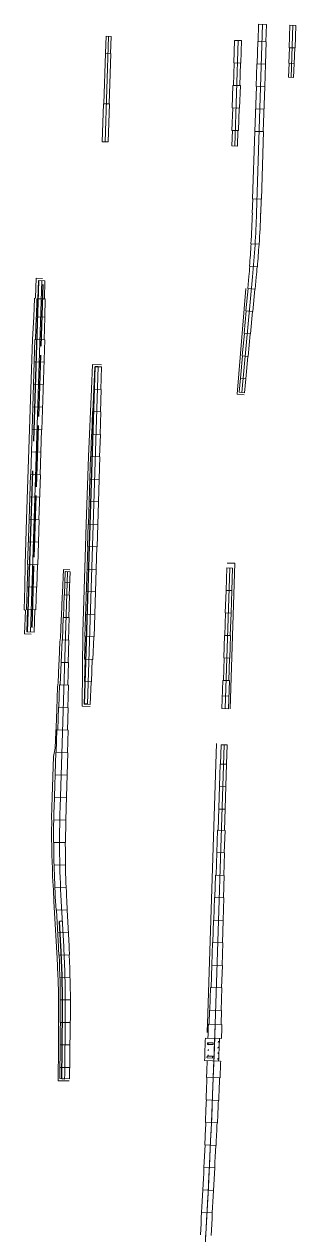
# Model space of a CAD drawing. Extents: x 2537068 to 2538547, y 7113338 to 7130059.
# Drawn here: x 2537712 to 2538098, y 7116442 to 7118163 of the extents above; entities that cross this region are included whole.
import ezdxf

# ---------------------------------------------------------------- set-up
doc = ezdxf.new("R2010")
doc.units = 0
doc.header["$LTSCALE"] = 40
doc.header["$MEASUREMENT"] = 0
doc.linetypes.add('DGN Style 1', pattern=[27.38632, 0.045568, -27.340752])
doc.linetypes.add('DGN Style 2', pattern=[45.56792, 27.340752, -18.227168])
for name, color, linetype, lineweight in [('D_RD_RETW_Symbol', 2, 'Continuous', 0), ('D_RET_WALL_1', 20, 'Continuous', 30), ('D_RIPRAP_1', 7, 'Continuous', 0), ('RD_RW_Pr_Conc_Hidden', 20, 'DGN Style 2', 13)]:
    doc.layers.add(name, color=color, linetype=linetype, lineweight=lineweight)

msp = doc.modelspace()

# ---------------------------------------------------------------- linework, layer by layer
at = {"layer": 'D_RD_RETW_Symbol', "linetype": 'Continuous', "lineweight": 13, "ltscale": 0.02}
for p, q in [((2538042.2, 7117894.3), (2538050.8, 7118162.8)), ((2538091.4, 7118087.4), (2538093.8, 7118161.5)), ((2537827.4, 7117995.8), (2537832.1, 7118145.7)), ((2538011.3, 7117989.9), (2538016, 7118139.8)), ((2537721.1, 7117298.8), (2537737, 7117798.5)), ((2538021.5, 7117639.4), (2538036.6, 7117803.9)), ((2537801.9, 7117196.2), (2537817.2, 7117675.9)), ((2537763.2, 7117049.3), (2537773.9, 7117384.6)), ((2537997.8, 7117189.9), (2538004.2, 7117389.8)), ((2537983.5, 7116741.4), (2537996.1, 7117138.4)), ((2537768.3, 7116851.7), (2537764.7, 7116916.4))]:
    msp.add_line(p, q, dxfattribs=at)
for centre, radius, start, end in [((2536534, 7117942.4), 1509, 354.7339, 358.1751), ((2536293.6, 7116769.9), 1477, 359.772, 3.1751), ((2527921, 7116803.2), 9849.6, 359.18903, 359.77199), ((2526379.4, 7117111.1), 11610, 352.93767, 358.17507), ((2526379.4, 7117111.1), 11610, 356.17613, 358.17507)]:
    msp.add_arc(centre, radius, start, end, dxfattribs=at)
at = {"layer": 'D_RD_RETW_Symbol', "linetype": 'Continuous', "lineweight": 13, "ltscale": 0.02, "extrusion": (0, 0, -1)}
msp.add_arc((-2539285.4, 7117000.8), 1523, 356.8249, 1.8249, dxfattribs=at)
at = {"layer": 'D_RET_WALL_1', "color": 7, "linetype": 'Continuous', "lineweight": 13, "ltscale": 0.1}
for p, q in [((2538014.7, 7117637), (2538027.2, 7117787.5)), ((2537807.9, 7117644.2), (2537809.4, 7117679.2)), ((2537822.2, 7117678.8), (2537809.4, 7117679.2)), ((2537806.2, 7117612.2), (2537807.9, 7117644.2)), ((2538014.7, 7117637), (2538024.7, 7117636.1)), ((2537804.9, 7117580.3), (2537806.2, 7117612.2)), ((2537803.5, 7117548.3), (2537804.9, 7117580.3)), ((2537800.1, 7117452.4), (2537803.5, 7117548.3)), ((2537799.4, 7117420.4), (2537800.1, 7117452.4)), ((2537795.5, 7117298.4), (2537799.4, 7117420.4)), ((2538000.5, 7117396.9), (2538011.4, 7117396.6)), ((2538004.8, 7117189.7), (2538011.4, 7117396.6)), ((2537794.5, 7117193.4), (2537795.5, 7117298.4)), ((2537806, 7117193), (2537794.5, 7117193.4)), ((2537972.5, 7116741.7), (2537985.2, 7117140.2)), ((2537760.4, 7116660.9), (2537775.9, 7116660.7))]:
    msp.add_line(p, q, dxfattribs=at)
at = {"layer": 'D_RET_WALL_1', "color": 7, "linetype": 'Continuous', "lineweight": 13, "ltscale": 0.1, "flags": 128}
for points in [[(2537722.2, 7117295.8), (2537712.8, 7117296.1), (2537713.8, 7117329.4), (2537712.2, 7117331.1), (2537712.9, 7117363.1), (2537713.6, 7117395.1), (2537715.6, 7117459.1), (2537724.1, 7117714.9), (2537725.7, 7117746.9), (2537727, 7117772.9), (2537728.3, 7117774.1), (2537729.2, 7117801.8), (2537738.4, 7117801.5)], [(2537760.4, 7116660.9), (2537761, 7116708.9), (2537760.7, 7116714.9), (2537761, 7116764.1), (2537760.9, 7116784.3), (2537760.6, 7116804.6), (2537760.1, 7116810.5), (2537759.7, 7116823.4), (2537759.2, 7116836.3), (2537758.6, 7116842.3), (2537758.1, 7116851.1), (2537756.3, 7116883.5), (2537754.5, 7116915.8), (2537753.7, 7116932.2), (2537753.1, 7116938.2), (2537752.6, 7116951.3), (2537752.3, 7116964.4), (2537751.7, 7116970.4), (2537751.5, 7116983.5), (2537751.4, 7116996.6), (2537751.2, 7117002.6), (2537751.2, 7117015.7), (2537751.4, 7117028.9), (2537751.2, 7117034.9), (2537751.6, 7117049.6), (2537752, 7117064), (2537752.9, 7117093), (2537753.9, 7117121.9), (2537756.3, 7117133.9), (2537757, 7117156.9), (2537757.5, 7117162.9), (2537758.4, 7117188.8), (2537759.7, 7117220.8), (2537760.6, 7117226.8), (2537761.4, 7117252.8), (2537761.9, 7117258.8), (2537762.8, 7117284.7), (2537763.6, 7117290.7), (2537764.5, 7117316.7), (2537765.4, 7117322.7), (2537766.2, 7117348.7), (2537766.7, 7117354.7), (2537767.8, 7117387.8), (2537777.1, 7117387.5)]]:
    msp.add_lwpolyline(points, dxfattribs=at)
at = {"layer": 'D_RET_WALL_1', "color": 7, "linetype": 'Continuous', "lineweight": 13, "ltscale": 0.1}
msp.add_arc((2526379.4, 7117111.1), 11599, 358.11453, 358.17507, dxfattribs=at)
at = {"layer": 'D_RIPRAP_1', "lineweight": 30}
for p, q in [((2537725.8, 7117570), (2537733, 7117798.7)), ((2537736.1, 7117705.4), (2537738.9, 7117792.8)), ((2537732.9, 7117605.4), (2537735.7, 7117692.6)), ((2537797.9, 7117196.3), (2537813.2, 7117676.1)), ((2537817.2, 7117675.9), (2537813.2, 7117676.1)), ((2537729.7, 7117505.1), (2537732.5, 7117592.7)), ((2537717.1, 7117298.9), (2537724.4, 7117528.1)), ((2537726.5, 7117405.1), (2537729.3, 7117492.8)), ((2537723.3, 7117305.1), (2537726.1, 7117393)), ((2537801.9, 7117196.2), (2537797.9, 7117196.3)), ((2537766.3, 7116887.7), (2537762.3, 7116887.5)), ((2537764.3, 7116851.5), (2537762.3, 7116887.5)), ((2537765.7, 7116663.9), (2537769.7, 7116663.8))]:
    msp.add_line(p, q, dxfattribs=at)
for centre, radius, start, end in [((2536293.6, 7116769.9), 1473, 359.772, 3.1751), ((2527921, 7116803.2), 9845.6, 359.18903, 359.77199)]:
    msp.add_arc(centre, radius, start, end, dxfattribs=at)
at = {"layer": 'RD_RW_Pr_Conc_Hidden', "linetype": 'Continuous'}
for p, q in [((2538044.4, 7118138.6), (2538045.2, 7118163)), ((2538056.4, 7118162.7), (2538045.2, 7118163)), ((2538055.6, 7118138.2), (2538056.4, 7118162.7)), ((2538088.5, 7118129.6), (2538089.5, 7118161.6)), ((2538089.5, 7118161.6), (2538098, 7118161.3)), ((2538097, 7118129.4), (2538098, 7118161.3)), ((2537827.9, 7118121.8), (2537828.6, 7118145.8)), ((2537835.6, 7118145.6), (2537828.6, 7118145.8)), ((2537834.9, 7118121.6), (2537835.6, 7118145.6)), ((2538010.1, 7118108), (2538011.1, 7118140)), ((2538021, 7118139.7), (2538011.1, 7118140)), ((2538019.9, 7118107.7), (2538021, 7118139.7)), ((2538043.1, 7118106.6), (2538044.1, 7118138.6)), ((2538055.9, 7118138.2), (2538044.1, 7118138.6)), ((2538054.9, 7118106.2), (2538055.9, 7118138.2)), ((2537827.5, 7118121.8), (2537825.2, 7118049.9)), ((2537835.2, 7118121.6), (2537827.5, 7118121.8)), ((2537835.2, 7118121.6), (2537833, 7118049.6)), ((2538088.2, 7118107.6), (2538088.9, 7118129.6)), ((2538088.5, 7118129.6), (2538097, 7118129.4)), ((2538095.9, 7118107.4), (2538096.6, 7118129.4)), ((2538009.4, 7118076), (2538010.4, 7118108)), ((2538010.1, 7118108), (2538019.9, 7118107.7)), ((2538018.6, 7118075.7), (2538019.6, 7118107.7)), ((2538041.7, 7118074.6), (2538042.8, 7118106.6)), ((2538042.8, 7118106.6), (2538055.2, 7118106.2)), ((2538054.2, 7118074.2), (2538055.2, 7118106.2)), ((2538087.9, 7118087.5), (2538088.6, 7118107.6)), ((2538088.2, 7118107.6), (2538095.9, 7118107.4)), ((2538094.9, 7118087.3), (2538095.6, 7118107.4)), ((2538087.9, 7118087.5), (2538094.9, 7118087.3)), ((2538007.7, 7118044), (2538008.8, 7118076)), ((2538019.3, 7118075.7), (2538008.8, 7118076)), ((2538018.2, 7118043.7), (2538019.3, 7118075.7)), ((2538040, 7118010.7), (2538042.1, 7118074.6)), ((2538054.2, 7118074.2), (2538041.7, 7118074.6)), ((2538051.9, 7118010.3), (2538053.9, 7118074.2)), ((2537824.8, 7118049.9), (2537823.1, 7117995.9)), ((2537833.3, 7118049.6), (2537824.8, 7118049.9)), ((2537833.3, 7118049.6), (2537831.6, 7117995.6)), ((2538007.4, 7118012), (2538008.4, 7118044)), ((2538018.2, 7118043.7), (2538007.7, 7118044)), ((2538016.5, 7118011.8), (2538017.6, 7118043.7)), ((2538053.2, 7118042.2), (2538040.7, 7118042.6)), ((2538007.4, 7117990), (2538008.1, 7118012)), ((2538007.4, 7118012), (2538016.5, 7118011.8)), ((2538015.1, 7117989.8), (2538015.8, 7118011.8)), ((2538036.6, 7117914.7), (2538039.7, 7118010.7)), ((2538052.2, 7118010.3), (2538039.7, 7118010.7)), ((2538049.1, 7117914.3), (2538052.2, 7118010.3)), ((2537831.6, 7117995.6), (2537823.1, 7117995.9)), ((2538007.4, 7117990), (2538015.1, 7117989.8)), ((2538036.3, 7117894.5), (2538037, 7117914.7)), ((2538049.1, 7117914.3), (2538036.6, 7117914.7)), ((2538048.2, 7117894.1), (2538048.8, 7117914.3)), ((2538046.1, 7117850.2), (2538034.3, 7117850.9)), ((2538032.4, 7117819.1), (2538043.5, 7117818.2)), ((2537731.6, 7117772.7), (2537732.5, 7117798.7)), ((2537732.5, 7117798.7), (2537741.6, 7117798.4)), ((2537740.8, 7117772.4), (2537741.6, 7117798.4)), ((2538029.8, 7117787.3), (2538031.4, 7117804.4)), ((2538040.3, 7117786.3), (2538041.9, 7117803.4)), ((2538027.2, 7117755.4), (2538030.2, 7117787.2)), ((2538040.3, 7117786.3), (2538029.8, 7117787.3)), ((2538037, 7117754.5), (2538040, 7117786.3)), ((2537729.5, 7117746.8), (2537730.3, 7117772.7)), ((2537730.3, 7117772.7), (2537742.1, 7117772.4)), ((2537741.3, 7117746.4), (2537742.1, 7117772.4)), ((2537728.1, 7117714.8), (2537729.1, 7117746.8)), ((2537729.1, 7117746.8), (2537741.6, 7117746.4)), ((2537740.6, 7117714.4), (2537741.6, 7117746.4)), ((2538024.6, 7117723.5), (2538027.6, 7117755.3)), ((2538037, 7117754.5), (2538027.2, 7117755.4)), ((2538033.8, 7117722.6), (2538036.7, 7117754.5)), ((2537723.4, 7117586.9), (2537727.4, 7117714.8)), ((2537727.4, 7117714.8), (2537741.3, 7117714.4)), ((2537737.2, 7117586.4), (2537741.3, 7117714.4)), ((2538022, 7117691.6), (2538025, 7117723.4)), ((2538033.8, 7117722.6), (2538024.6, 7117723.5)), ((2538030.5, 7117690.8), (2538033.4, 7117722.7)), ((2538019.5, 7117659.7), (2538022.4, 7117691.5)), ((2538030.5, 7117690.8), (2538022, 7117691.6)), ((2538027.2, 7117659), (2538030.1, 7117690.8)), ((2537726.4, 7117682.8), (2537740.3, 7117682.4)), ((2537811.2, 7117644.1), (2537812.3, 7117676.1)), ((2537822.1, 7117675.8), (2537812.3, 7117676.1)), ((2537821.1, 7117643.8), (2537822.1, 7117675.8)), ((2538017.6, 7117639.8), (2538019.5, 7117659.7)), ((2538027.2, 7117659), (2538019.5, 7117659.7)), ((2538025.3, 7117639.1), (2538027.2, 7117659)), ((2537725.4, 7117650.8), (2537739.2, 7117650.4)), ((2537809.9, 7117612.1), (2537810.9, 7117644.1)), ((2537810.9, 7117644.1), (2537821.4, 7117643.8)), ((2537820.4, 7117611.8), (2537821.4, 7117643.8)), ((2538017.6, 7117639.8), (2538025.3, 7117639.1)), ((2537724.4, 7117618.9), (2537738.2, 7117618.4)), ((2537808.2, 7117580.2), (2537809.2, 7117612.2)), ((2537809.2, 7117612.2), (2537821, 7117611.8)), ((2537820, 7117579.8), (2537821, 7117611.8)), ((2537721.6, 7117522.9), (2537723.7, 7117586.9)), ((2537723.4, 7117586.9), (2537737.2, 7117586.4)), ((2537734.9, 7117522.5), (2537736.9, 7117586.4)), ((2537806.8, 7117548.2), (2537807.9, 7117580.2)), ((2537807.9, 7117580.2), (2537820.4, 7117579.8)), ((2537819.3, 7117547.8), (2537820.4, 7117579.8)), ((2537722.6, 7117554.9), (2537735.9, 7117554.5)), ((2537803.4, 7117452.3), (2537806.5, 7117548.2)), ((2537806.5, 7117548.2), (2537819.7, 7117547.8)), ((2537816.7, 7117451.8), (2537819.7, 7117547.8)), ((2537719.3, 7117458.9), (2537721.3, 7117522.9)), ((2537721.3, 7117522.9), (2537735.2, 7117522.5)), ((2537733.1, 7117458.5), (2537735.2, 7117522.5)), ((2537805.5, 7117516.2), (2537818.7, 7117515.8)), ((2537720.3, 7117490.9), (2537734.1, 7117490.5)), ((2537804.4, 7117484.2), (2537817.7, 7117483.8)), ((2537716.9, 7117395), (2537719, 7117458.9)), ((2537719, 7117458.9), (2537733.5, 7117458.5)), ((2537731.4, 7117394.5), (2537733.5, 7117458.5)), ((2537802.1, 7117420.3), (2537803.1, 7117452.3)), ((2537803.1, 7117452.3), (2537816.9, 7117451.8)), ((2537815.9, 7117419.8), (2537816.9, 7117451.8)), ((2537717.9, 7117427), (2537732.4, 7117426.5)), ((2537798.3, 7117292.3), (2537802.4, 7117420.3)), ((2537802.1, 7117420.3), (2537815.9, 7117419.8)), ((2537811.6, 7117291.9), (2537815.6, 7117419.8)), ((2537716.2, 7117363), (2537717.3, 7117395)), ((2537716.9, 7117395), (2537731.4, 7117394.5)), ((2537730.1, 7117362.5), (2537731.1, 7117394.5)), ((2537769.3, 7117351.6), (2537770.4, 7117384.7)), ((2537770.4, 7117384.7), (2537777.4, 7117384.5)), ((2537770.7, 7117384.7), (2537777, 7117384.5)), ((2537776.3, 7117351.4), (2537777.4, 7117384.5)), ((2537801.4, 7117388.3), (2537814.6, 7117387.9)), ((2537999.3, 7117358), (2538000.3, 7117390)), ((2538000.3, 7117390), (2538008, 7117389.7)), ((2538007, 7117357.7), (2538008, 7117389.7)), ((2537715.5, 7117331), (2537716.5, 7117363)), ((2537716.2, 7117363), (2537730.1, 7117362.5)), ((2537728.8, 7117330.6), (2537729.8, 7117362.6)), ((2537769.9, 7117369.6), (2537776.9, 7117369.3)), ((2537767.9, 7117319.6), (2537768.9, 7117351.6)), ((2537768.9, 7117351.6), (2537776.7, 7117351.3)), ((2537775.7, 7117319.4), (2537776.7, 7117351.3)), ((2537800.4, 7117356.3), (2537813.6, 7117355.9)), ((2537997.9, 7117326), (2537998.9, 7117358)), ((2537998.9, 7117358), (2538007.4, 7117357.7)), ((2538006.4, 7117325.7), (2538007.4, 7117357.7)), ((2537715.5, 7117331), (2537728.8, 7117330.6)), ((2537715.9, 7117299), (2537716.9, 7117330.9)), ((2537726.4, 7117298.6), (2537727.4, 7117330.6)), ((2537766.5, 7117287.6), (2537767.5, 7117319.6)), ((2537767.5, 7117319.6), (2537776, 7117319.3)), ((2537775, 7117287.4), (2537776, 7117319.3)), ((2537799.3, 7117324.3), (2537812.6, 7117323.9)), ((2537997.2, 7117294), (2537998.2, 7117326)), ((2537997.9, 7117326), (2538006.4, 7117325.7)), ((2538005, 7117293.8), (2538006, 7117325.7)), ((2537715.9, 7117299), (2537726.4, 7117298.6)), ((2537995.8, 7117262), (2537996.8, 7117294)), ((2537996.8, 7117294), (2538005.3, 7117293.7)), ((2538004.3, 7117261.8), (2538005.3, 7117293.7)), ((2537764.8, 7117255.7), (2537765.9, 7117287.7)), ((2537765.9, 7117287.7), (2537775.7, 7117287.3)), ((2537774.7, 7117255.4), (2537775.7, 7117287.3)), ((2537798, 7117260.3), (2537799, 7117292.3)), ((2537798.3, 7117292.3), (2537811.6, 7117291.9)), ((2537809.8, 7117260), (2537810.9, 7117291.9)), ((2537798, 7117260.3), (2537809.8, 7117260)), ((2537798, 7117228.3), (2537799, 7117260.3)), ((2537807.8, 7117228), (2537808.8, 7117260)), ((2537995.2, 7117230), (2537996.2, 7117262)), ((2537995.8, 7117262), (2538004.3, 7117261.8)), ((2538002.9, 7117229.8), (2538003.9, 7117261.8)), ((2537763.5, 7117223.7), (2537764.5, 7117255.7)), ((2537764.5, 7117255.7), (2537775, 7117255.3)), ((2537774, 7117223.4), (2537775, 7117255.3)), ((2537797.6, 7117196.3), (2537798.7, 7117228.3)), ((2537798, 7117228.3), (2537807.8, 7117228)), ((2537806.1, 7117196), (2537807.1, 7117228)), ((2537993.1, 7117190.1), (2537994.4, 7117230.1)), ((2537994.4, 7117230.1), (2538003.7, 7117229.8)), ((2538002.4, 7117189.8), (2538003.7, 7117229.8)), ((2537761.5, 7117191.7), (2537762.5, 7117223.7)), ((2537762.5, 7117223.7), (2537775, 7117223.3)), ((2537774, 7117191.3), (2537775, 7117223.3)), ((2537993.7, 7117208.1), (2538003, 7117207.8)), ((2537759.8, 7117159.8), (2537760.8, 7117191.8)), ((2537760.8, 7117191.8), (2537774.6, 7117191.3)), ((2537773.6, 7117159.3), (2537774.6, 7117191.3)), ((2537797.6, 7117196.3), (2537806.1, 7117196)), ((2537993.1, 7117190.1), (2538002.4, 7117189.8)), ((2537757.7, 7117127.8), (2537758.7, 7117159.8)), ((2537758.7, 7117159.8), (2537774.7, 7117159.3)), ((2537773.7, 7117127.3), (2537774.7, 7117159.3)), ((2537991, 7117111.1), (2537991.9, 7117138.5)), ((2537991.9, 7117138.5), (2538000.4, 7117138.3)), ((2537754.6, 7117049.5), (2537757.1, 7117127.9)), ((2537757.1, 7117127.9), (2537774.3, 7117127.3)), ((2537771.8, 7117049), (2537774.3, 7117127.3)), ((2537999.5, 7117110.8), (2538000.4, 7117138.3)), ((2537987.7, 7117017.1), (2537990.7, 7117111.1)), ((2537990.7, 7117111.1), (2537999.8, 7117110.8)), ((2537996.9, 7117016.8), (2537999.8, 7117110.8)), ((2537756, 7117095.9), (2537773.3, 7117095.3)), ((2537989.7, 7117079.1), (2537998.8, 7117078.8)), ((2537755, 7117063.9), (2537772.3, 7117063.3)), ((2537988.6, 7117047.1), (2537997.8, 7117046.8)), ((2537754.1, 7117031.8), (2537771.3, 7117031.4)), ((2537986, 7116985.1), (2537987, 7117017.1)), ((2537987, 7117017.1), (2537997.5, 7117016.8)), ((2537996.5, 7116984.8), (2537997.5, 7117016.8)), ((2537753.8, 7116999.6), (2537771, 7116999.6)), ((2537984.7, 7116953.2), (2537985.7, 7116985.2)), ((2537985.7, 7116985.2), (2537996.8, 7116984.8)), ((2537995.8, 7116952.8), (2537996.8, 7116984.8)), ((2537754.5, 7116967.4), (2537771, 7116967.8)), ((2537983, 7116921.2), (2537984, 7116953.2)), ((2537984, 7116953.2), (2537996.5, 7116952.8)), ((2537995.5, 7116920.8), (2537996.5, 7116952.8)), ((2537755.8, 7116935.3), (2537771.8, 7116936)), ((2537757.5, 7116903.2), (2537756.8, 7116916)), ((2537773.4, 7116904.1), (2537772.7, 7116916.8)), ((2537981.6, 7116889.2), (2537982.6, 7116921.2)), ((2537982.6, 7116921.2), (2537995.8, 7116920.8)), ((2537994.8, 7116888.8), (2537995.8, 7116920.8)), ((2537757.5, 7116903.2), (2537773.4, 7116904.1)), ((2537760.8, 7116851.3), (2537757.9, 7116903.3)), ((2537775.9, 7116852.1), (2537773, 7116904.1)), ((2537980.3, 7116857.3), (2537981.3, 7116889.3)), ((2537981.3, 7116889.3), (2537995.1, 7116888.8)), ((2537994.1, 7116856.8), (2537995.1, 7116888.8)), ((2537759.7, 7116871.3), (2537774.8, 7116872.2)), ((2537978.9, 7116825.3), (2537979.9, 7116857.3)), ((2537979.9, 7116857.3), (2537994.4, 7116856.8)), ((2537993.4, 7116824.8), (2537994.4, 7116856.8)), ((2537761.4, 7116839.4), (2537776.5, 7116840.1)), ((2537977.6, 7116793.3), (2537978.6, 7116825.3)), ((2537978.6, 7116825.3), (2537993.7, 7116824.8)), ((2537992.7, 7116792.8), (2537993.7, 7116824.8)), ((2537762.9, 7116807.6), (2537777.4, 7116808)), ((2537976.1, 7116761.3), (2537977.1, 7116793.3)), ((2537977.1, 7116793.3), (2537993.1, 7116792.8)), ((2537992.1, 7116760.8), (2537993.1, 7116792.8)), ((2537763.3, 7116775.8), (2537777.8, 7116775.8)), ((2537974.9, 7116741.6), (2537975.5, 7116761.4)), ((2537975.5, 7116761.4), (2537992.7, 7116760.8)), ((2537992.1, 7116741.1), (2537992.7, 7116760.8)), ((2537763.2, 7116743.9), (2537777.7, 7116743.8)), ((2537973.9, 7116741.4), (2537993.1, 7116740.8)), ((2537763.3, 7116711.9), (2537777.2, 7116711.7)), ((2537969.6, 7116721.6), (2537992.4, 7116720.7)), ((2537972.5, 7116712.5), (2537980.5, 7116712.2)), ((2537972.6, 7116715), (2537980.6, 7116714.7)), ((2537971.9, 7116693.5), (2537979.9, 7116693.2)), ((2537972, 7116696), (2537979.9, 7116695.7)), ((2537763, 7116679.9), (2537776.8, 7116679.7)), ((2537968.4, 7116689.6), (2537991.3, 7116688.8)), ((2537762.8, 7116663.9), (2537776.6, 7116663.7)), ((2537971.2, 7116665.5), (2537990.4, 7116664.8)), ((2537970.5, 7116633.5), (2537988.5, 7116632.8)), ((2537969.6, 7116601.6), (2537986.8, 7116600.8)), ((2537968.7, 7116569.6), (2537984.7, 7116568.9)), ((2537967.6, 7116537.7), (2537982.8, 7116536.9)), ((2537966, 7116505.7), (2537981.1, 7116504.9)), ((2537964.3, 7116473.8), (2537979.4, 7116472.9))]:
    msp.add_line(p, q, dxfattribs=at)
at = {"layer": 'RD_RW_Pr_Conc_Hidden', "linetype": 'DGN Style 1'}
for centre in [(2537972.3, 7116713.5), (2537986.1, 7116709), (2537986.4, 7116717), (2537971.7, 7116697.5), (2537972, 7116705.5), (2537985.6, 7116693), (2537985.9, 7116701)]:
    msp.add_circle(centre, 2, dxfattribs=at)
at = {"layer": 'RD_RW_Pr_Conc_Hidden', "linetype": 'Continuous'}
for centre, radius, start, end in [((2536534, 7117942.4), 1503.1, 356.5119, 358.1751), ((2536534, 7117942.4), 1514.9, 356.5119, 358.1751), ((2536534, 7117942.4), 1503.4, 355.2968, 356.5119), ((2536534, 7117942.4), 1514.6, 355.2968, 356.5119), ((2536534, 7117942.4), 1503.8, 354.7339, 355.2968), ((2536534, 7117942.4), 1514.2, 354.7339, 355.2968), ((2536293.6, 7116769.9), 1469.4, 2.7118, 3.1751), ((2536293.6, 7116769.9), 1484.6, 2.7118, 3.1751), ((2536293.6, 7116769.9), 1469.8, 359.772, 2.7118), ((2536293.6, 7116769.9), 1484.2, 359.772, 2.7118), ((2527921, 7116803.2), 9842.4, 359.6544, 359.77199), ((2527921, 7116803.2), 9856.9, 359.6544, 359.77199), ((2527921, 7116803.2), 9842.7, 359.18903, 359.6544), ((2527921, 7116803.2), 9856.6, 359.18903, 359.6544), ((2526379.4, 7117111.1), 11600.4, 358.07528, 358.17375), ((2526379.4, 7117111.1), 11619.6, 358.07482, 358.17375), ((2526379.4, 7117113.1), 11596.8, 357.90719, 358.06548), ((2526379.4, 7117112.1), 11600, 358.02589, 358.03824), ((2526379.4, 7117112.1), 11608, 358.02574, 358.03808), ((2526379.4, 7117113.1), 11616.8, 357.90719, 358.06502), ((2526379.4, 7117111.1), 11600, 357.93699, 357.94933), ((2526379.4, 7117111.1), 11608, 357.93689, 357.94923), ((2526379.4, 7117111.1), 11600.4, 357.79869, 357.91722), ((2526379.4, 7117111.1), 11619.6, 357.79869, 357.91703), ((2526379.4, 7117111.1), 11601, 357.64076, 357.79869), ((2526379.4, 7117111.1), 11619, 357.64076, 357.79869), ((2526379.4, 7117111.1), 11601.4, 357.48284, 357.64076), ((2526379.4, 7117111.1), 11618.6, 357.48284, 357.64076), ((2526379.4, 7117111.1), 11602, 357.32492, 357.48284), ((2526379.4, 7117111.1), 11618, 357.32492, 357.48284), ((2526379.4, 7117111.1), 11602.4, 356.69324, 357.32492), ((2526379.4, 7117111.1), 11617.6, 356.69324, 357.32492)]:
    msp.add_arc(centre, radius, start, end, dxfattribs=at)
at = {"layer": 'RD_RW_Pr_Conc_Hidden', "linetype": 'Continuous', "extrusion": (0, 0, -1)}
for radius, start, end in [(1531.6, 359.9573, 1.8249), (1514.4, 359.9573, 1.8249), (1531.2, 358.7534, 359.9573), (1514.8, 358.7534, 359.9573), (1531, 356.8249, 358.7534), (1515, 356.8249, 358.7534)]:
    msp.add_arc((-2539285.4, 7117000.8), radius, start, end, dxfattribs=at)

doc.saveas('drawing.dxf')
